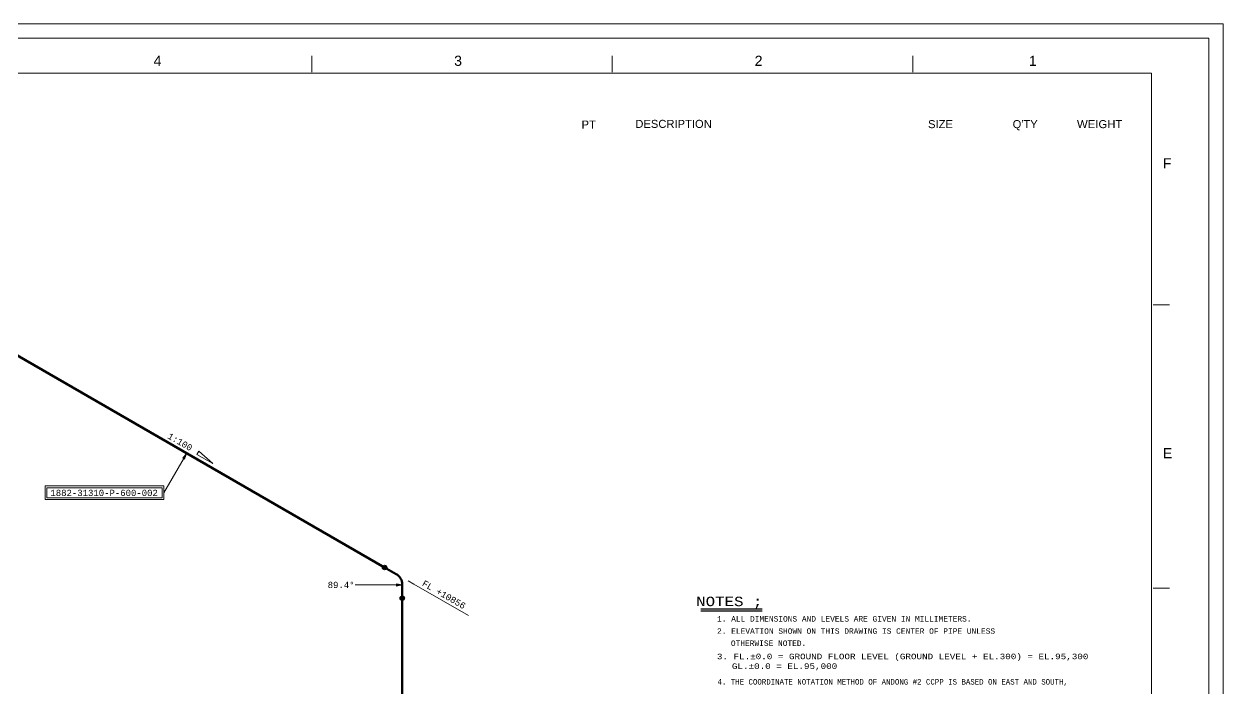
# Model space of a CAD drawing. Header units: inches. Extents: x 0 to 841, y 0 to 594.
# Drawn here: x 421.6 to 841, y 361.6 to 594 of the extents above; entities that cross this region are included whole.
import ezdxf
from ezdxf.enums import TextEntityAlignment as Align

# ---------------------------------------------------------------- set-up
doc = ezdxf.new("R2010")
doc.units = ezdxf.units.IN
doc.header["$MEASUREMENT"] = 0
for name, color, linetype in [('BG 0 -2', 7, 'Continuous'), ('BG 1', 7, 'Continuous'), ('BG BG BG MATLIST', 7, 'Continuous'), ('BG FRAME', 7, 'Continuous'), ('한국지역난방기술주식회사 CI', 7, 'Continuous')]:
    doc.layers.add(name, color=color, linetype=linetype)
doc.styles.add('Arial', font='arial.ttf')
doc.styles.add('Courier New', font='cour.ttf')

msp = doc.modelspace()

# ---------------------------------------------------------------- hatches: boundary and pattern name
at = {"layer": '한국지역난방기술주식회사 CI', "linetype": 'Continuous'}
for points in [[(478.36, 443.56), (477.08, 442.12), (477.72, 441.72)], [(553.8, 397.72), (551.88, 398.12), (551.88, 397.32)]]:
    msp.add_hatch(color=7, dxfattribs=at).paths.add_polyline_path(points)
h = msp.add_hatch(color=7, dxfattribs=at)
edge = h.paths.add_edge_path()
edge.add_arc((547.72, 403.8), 0.76, 0, 360)
h = msp.add_hatch(color=7, dxfattribs=at)
edge = h.paths.add_edge_path()
edge.add_arc((553.88, 393.08), 0.76, 0, 360)

# ---------------------------------------------------------------- linework, layer by layer
at = {"layer": 'BG 0 -2', "color": 7, "linetype": 'Continuous', "lineweight": 9}
for p, q in [((0, 594), (841, 594)), ((841, 594), (841, 0)), ((522.2, 577.17), (522.2, 582.83)), ((627.33, 577.17), (627.33, 582.83)), ((732.45, 577.17), (732.45, 582.83)), ((815.93, 576.75), (25.11, 576.75)), ((815.93, 18.11), (815.93, 576.75)), ((816.56, 495.71), (822.22, 495.71)), ((816.56, 396.57), (822.22, 396.57))]:
    msp.add_line(p, q, dxfattribs=at)
at = {"layer": 'BG 1', "color": 4, "linetype": 'Continuous', "lineweight": 25}
for p, q in [((658.29, 389.29), (679.75, 389.29)), ((658.29, 388.61), (679.75, 388.61))]:
    msp.add_line(p, q, dxfattribs=at)
at = {"layer": '한국지역난방기술주식회사 CI', "color": 7, "linetype": 'Continuous', "lineweight": 9}
for p, q in [((5, 589), (836, 589)), ((836, 589), (836, 5)), ((478.36, 443.56), (470.52, 429.96)), ((477.08, 442.12), (478.36, 443.56)), ((477.72, 441.72), (477.08, 442.12)), ((478.36, 443.56), (477.72, 441.72)), ((482.04, 443.32), (482.68, 444.52)), ((487.56, 440.2), (482.04, 443.32)), ((482.68, 444.52), (487.56, 440.2)), ((470.52, 432.36), (428.92, 432.36)), ((428.92, 432.36), (428.92, 427.56)), ((470.52, 427.56), (470.52, 432.36)), ((469.88, 431.72), (429.56, 431.72)), ((429.56, 431.72), (429.56, 428.2)), ((429.56, 428.2), (469.88, 428.2)), ((469.88, 428.2), (469.88, 431.72)), ((428.92, 427.56), (470.52, 427.56)), ((555.96, 399.08), (557.96, 397.96)), ((553.8, 397.72), (537.4, 397.72)), ((551.88, 397.32), (551.88, 398.12)), ((551.88, 398.12), (553.8, 397.72)), ((553.8, 397.72), (551.88, 397.32)), ((557.96, 397.96), (577.08, 387))]:
    msp.add_line(p, q, dxfattribs=at)
at = {"layer": '한국지역난방기술주식회사 CI', "color": 7, "linetype": 'Continuous', "lineweight": 60}
for p, q in [((547.7, 403.8), (408.8, 484)), ((551.8, 401.5), (547.7, 403.8)), ((553.9, 393.1), (553.9, 397.9)), ((553.9, 315.9), (553.9, 393.1))]:
    msp.add_line(p, q, dxfattribs=at)
at = {"layer": '한국지역난방기술주식회사 CI', "color": 7, "linetype": 'Continuous', "lineweight": 9, "const_width": 0.1}
for points in [[(478.36, 443.56), (477.08, 442.12), (477.72, 441.72)], [(553.8, 397.72), (551.88, 398.12), (551.88, 397.32)]]:
    msp.add_lwpolyline(points, close=True, dxfattribs=at)
at = {"layer": '한국지역난방기술주식회사 CI', "color": 7, "linetype": 'Continuous', "lineweight": 25}
for centre in [(547.72, 403.8), (553.88, 393.08)]:
    msp.add_circle(centre, 0.76, dxfattribs=at)
at = {"layer": '한국지역난방기술주식회사 CI', "color": 7, "linetype": 'Continuous', "lineweight": 60}
msp.add_arc((549.72, 397.88), 4.16, 0, 60.018, dxfattribs=at)

# ---------------------------------------------------------------- texts
at = {"layer": 'BG 0 -2', "color": 7, "style": 'Arial', "width": 1.008516}
for s, p in [('4', (468.28, 581.12)), ('3', (573.41, 581.12)), ('2', (678.53, 581.12)), ('1', (774.48, 581.1))]:
    msp.add_text(s, height=3.54, dxfattribs=at).set_placement(p, align=Align.MIDDLE)
at = {"layer": 'BG 0 -2', "color": 7, "style": 'Arial'}
for s, width, p in [('F', 0.993934, (819.94, 543.5)), ('E', 1.004063, (819.91, 442.02))]:
    msp.add_text(s, height=3.54, dxfattribs=dict(at, width=width)).set_placement(p)
at = {"layer": 'BG 1', "color": 4, "style": 'Courier New', "width": 1.002506}
msp.add_text('NOTES ;', height=3.292, dxfattribs=at).set_placement((668.29, 391.92), align=Align.MIDDLE_CENTER)
at = {"layer": 'BG BG BG MATLIST', "color": 2, "style": 'Arial'}
for s, height, width, p in [('PT', 2.799, 1.011406, (616.59, 557.42)), ('DESCRIPTION', 2.7995, 1.000365, (635.42, 557.64)), ('SIZE', 2.799, 1.001836, (737.81, 557.55)), ("Q'TY", 2.799, 0.997907, (767.4, 557.55)), ('WEIGHT', 2.799, 1.016102, (789.92, 557.55))]:
    msp.add_text(s, height=height, dxfattribs=dict(at, width=width)).set_placement(p)
at = {"layer": 'BG FRAME', "color": 2, "style": 'Courier New', "width": 0.85213}
for s, p in [('1. ALL DIMENSIONS AND LEVELS ARE GIVEN IN MILLIMETERS.', (664, 385.83)), ('2. ELEVATION SHOWN ON THIS DRAWING IS CENTER OF PIPE UNLESS', (664, 381.56)), ('    OTHERWISE NOTED.', (662.25, 377.3))]:
    msp.add_text(s, height=1.9306, dxfattribs=at).set_placement(p, align=Align.MIDDLE_LEFT)
at = {"layer": 'BG FRAME', "color": 2, "style": 'Courier New'}
for s, width, p in [('3. FL.±0.0 = GROUND FLOOR LEVEL (GROUND LEVEL + EL.300) = EL.95,300', 1.002506, (663.95, 371.71)), (' GL.±0.0 = EL.95,000', 1.002506, (667.25, 368.31)), ('4. THE COORDINATE NOTATION METHOD OF ANDONG #2 CCPP IS BASED ON EAST AND SOUTH,', 0.802005, (664.15, 362.83))]:
    msp.add_text(s, height=1.9306, dxfattribs=dict(at, width=width)).set_placement(p)
at = {"layer": '한국지역난방기술주식회사 CI', "color": 7, "style": 'Courier New', "width": 0.85213}
for s, p in [(' 1:100', (469.9, 450.1)), ('FL +10856', (560.6, 397.6))]:
    msp.add_text(s, height=2.2, rotation=330, dxfattribs=at).set_placement(p)
for s, p in [('1882-31310-P-600-002', (430.8, 428.8)), ('89.4°', (527.8, 396.6))]:
    msp.add_text(s, height=2.2, dxfattribs=at).set_placement(p)

doc.saveas('drawing.dxf')
